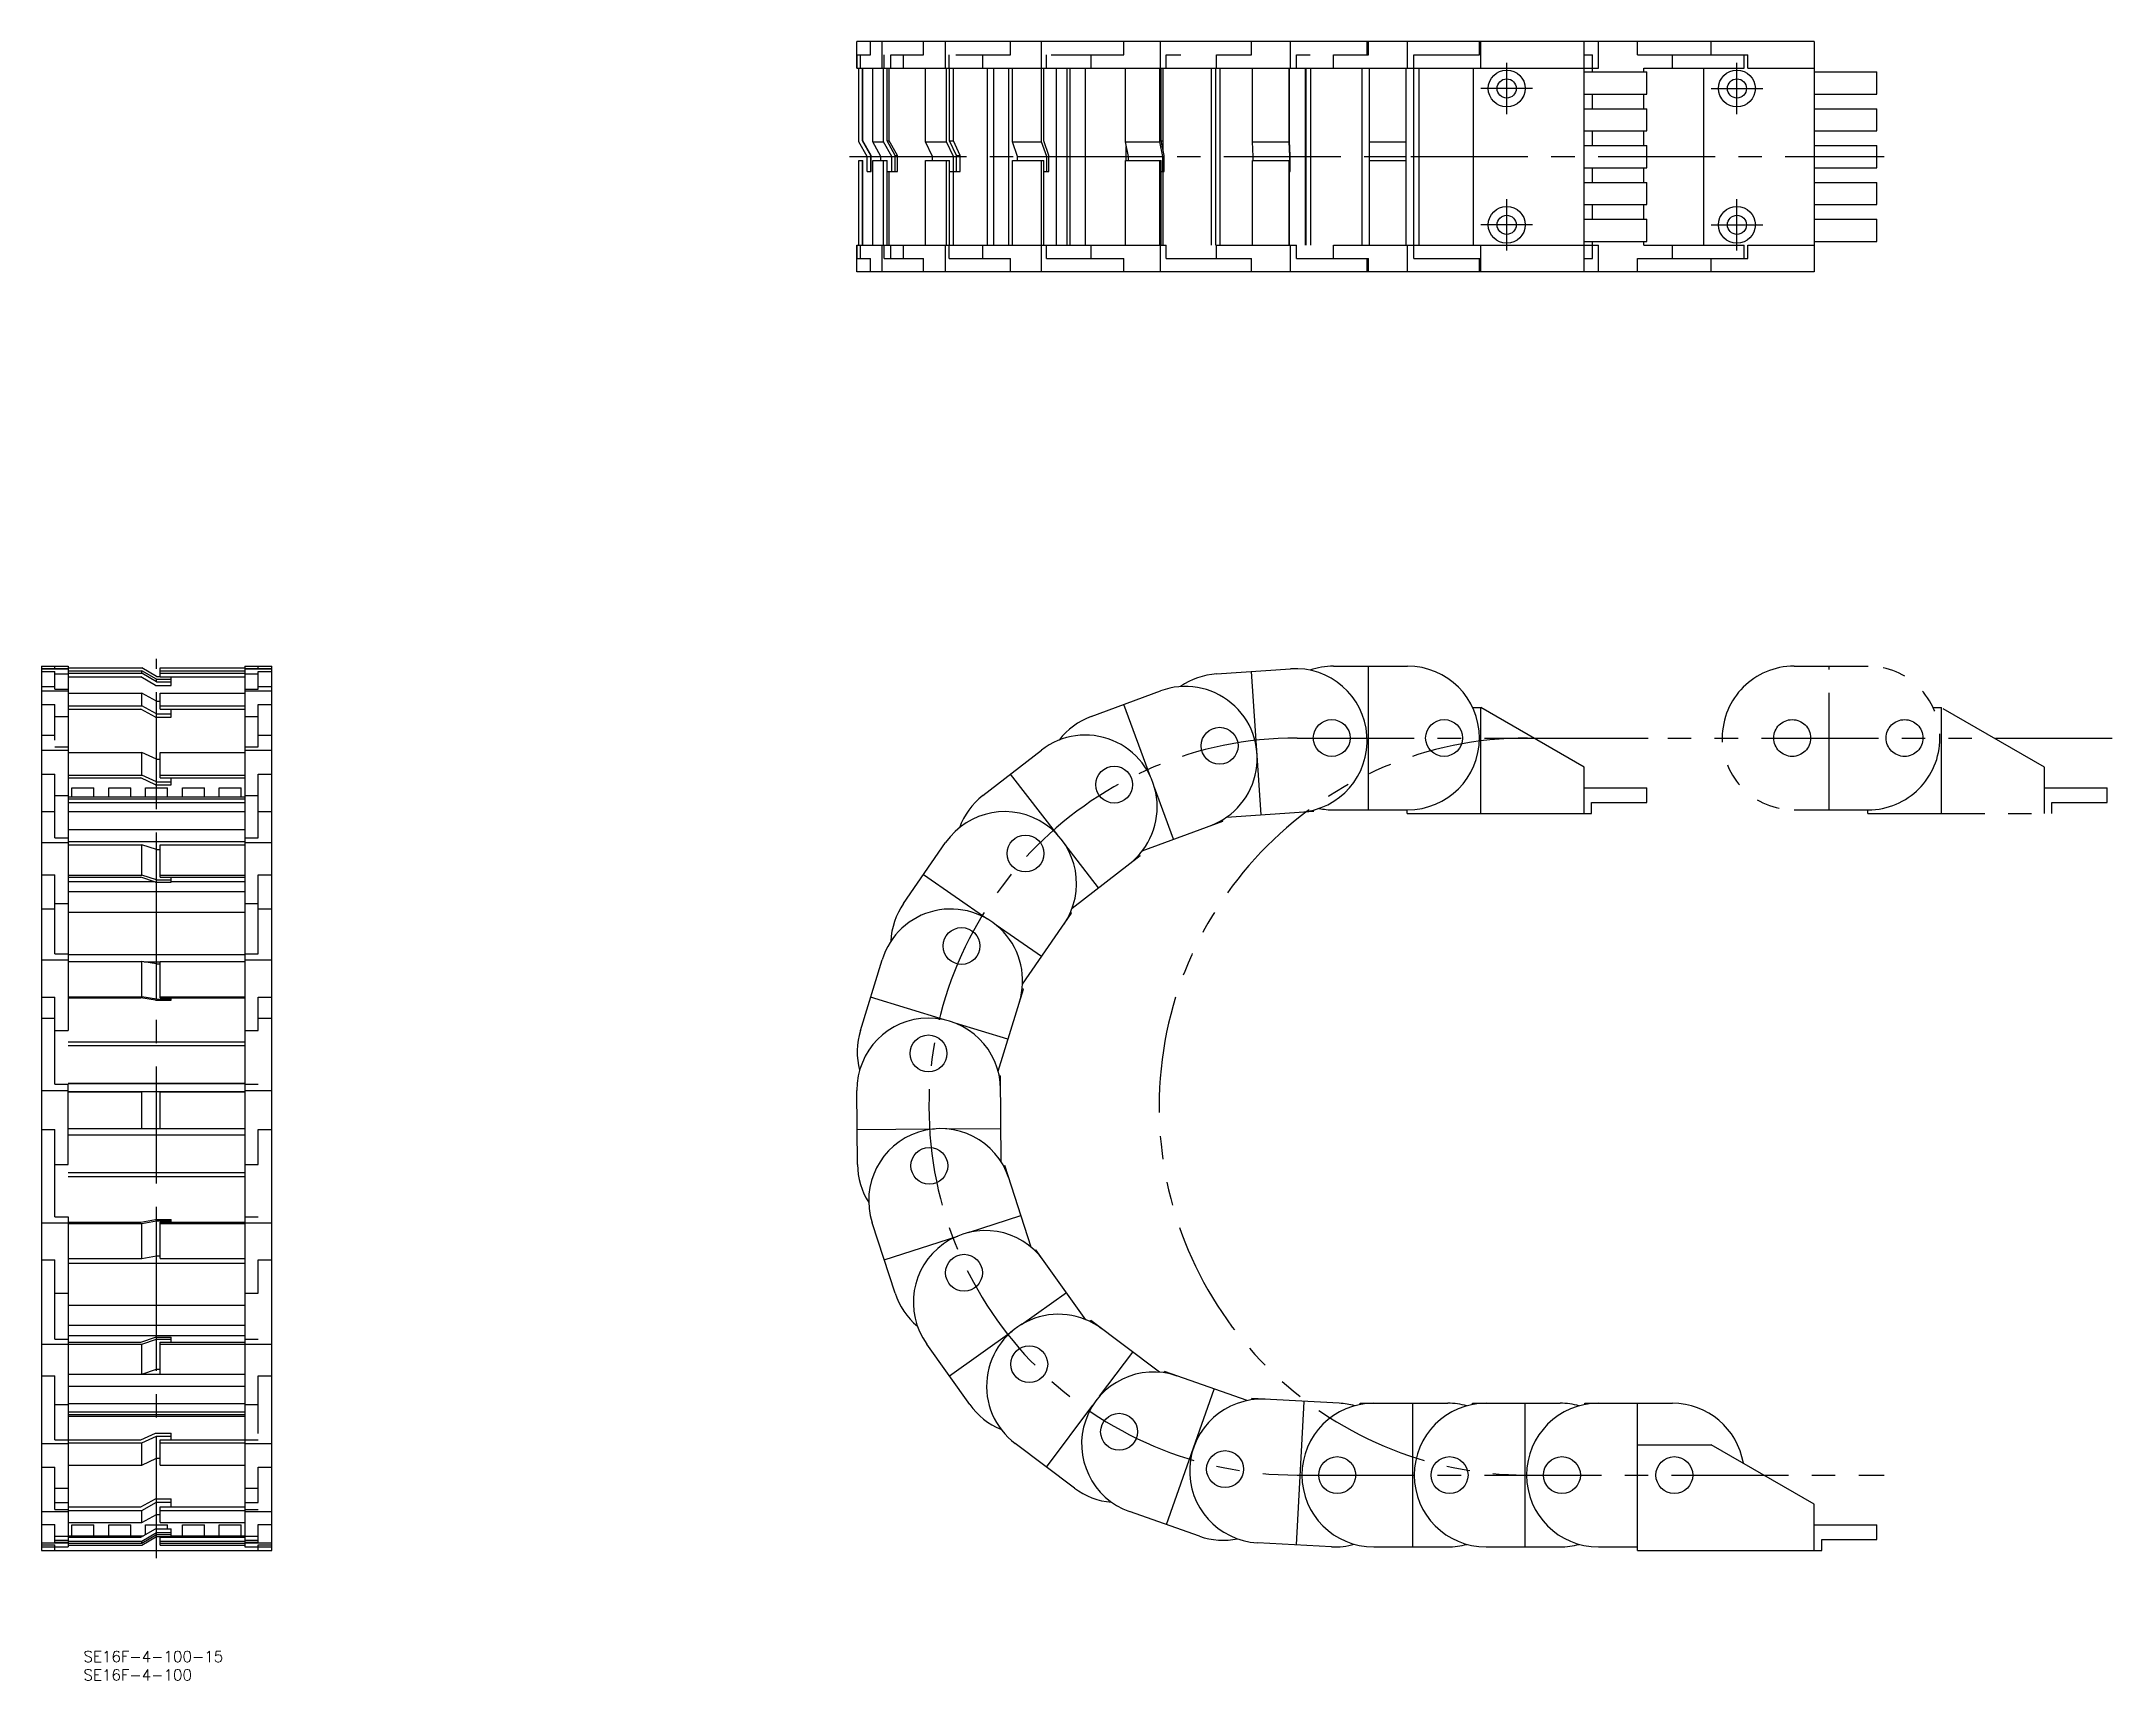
# Model space of a CAD drawing. Extents: x -31 to 532, y -35 to 410.
import ezdxf

# ---------------------------------------------------------------- set-up
doc = ezdxf.new("R2010")
doc.units = 0
doc.linetypes.add('CENTER', pattern=[50.8, 31.75, -6.35, 6.35, -6.35])
doc.linetypes.add('PHANTOM', pattern=[63.5, 31.75, -6.35, 6.35, -6.35, 6.35, -6.35])
doc.layers.get('0').update_dxf_attribs({"linetype": 'CONTINUOUS'})
doc.layers.add('CENTER', color=1, linetype='CENTER')
doc.styles.get("Standard").update_dxf_attribs({"font": 'txt.shx', "height": 3, "bigfont": 'bigfont.shx'})

msp = doc.modelspace()

# ---------------------------------------------------------------- linework, layer by layer
at = {"color": 7, "linetype": 'CONTINUOUS'}
for p, q in [((190.11, 402.25), (190.11, 409.5)), ((450, 409.5), (190.11, 409.5)), ((190.17, 402.25), (190.17, 405.88)), ((190.17, 405.88), (193.84, 405.88)), ((190.18, 402.25), (190.18, 405.88)), ((191.05, 402.25), (191.05, 405.88)), ((193.84, 405.88), (193.84, 409.5)), ((196.96, 402.25), (196.96, 409.5)), ((197.52, 402.25), (197.52, 405.88)), ((199.3, 402.25), (199.3, 405.88)), ((199.3, 405.88), (208.16, 405.88)), ((202.76, 402.25), (202.76, 405.88)), ((208.16, 405.88), (208.16, 409.5)), ((214.19, 402.25), (214.19, 409.5)), ((215.18, 402.25), (215.18, 405.88)), ((216.94, 405.88), (231.81, 405.88)), ((224.3, 402.25), (224.3, 405.88)), ((231.81, 405.88), (231.81, 409.5)), ((240.18, 402.25), (240.18, 409.5)), ((241.53, 402.25), (241.53, 405.88)), ((242.84, 405.88), (262.59, 405.88)), ((253.68, 402.25), (253.68, 405.88)), ((262.59, 405.88), (262.59, 409.5)), ((272.53, 402.25), (272.53, 409.5)), ((274.1, 402.25), (274.1, 405.88)), ((274.1, 405.88), (278, 405.88)), ((287.74, 402.25), (287.74, 405.88)), ((287.74, 405.88), (297.21, 405.88)), ((297.21, 405.88), (297.21, 409.5)), ((307.79, 402.25), (307.79, 409.5)), ((309.44, 402.25), (309.44, 405.88)), ((309.44, 405.88), (313.19, 405.88)), ((319.5, 402.25), (319.5, 405.88)), ((319.5, 405.88), (329, 405.88)), ((328.62, 405.88), (328.62, 409.5)), ((329, 405.88), (329, 409.5)), ((339.6, 402.25), (339.6, 409.5)), ((341.25, 402.25), (341.25, 405.88)), ((341.25, 405.88), (359.1, 405.88)), ((359.1, 405.88), (359.1, 409.5)), ((359.5, 402.25), (359.5, 409.5)), ((387.5, 347), (387.5, 409.5)), ((387.5, 405.88), (389.75, 405.88)), ((389.75, 401.25), (389.75, 405.88)), ((391.4, 402.25), (391.4, 409.5)), ((402, 405.88), (402, 409.5)), ((402, 405.88), (432, 405.88)), ((411.5, 402.25), (411.5, 405.88)), ((422, 405.88), (422, 409.5)), ((431, 402.25), (431, 405.88)), ((432, 402.25), (432, 405.88)), ((450, 409.5), (450, 347)), ((190.11, 402.25), (391.4, 402.25)), ((190.61, 382.25), (190.61, 402.25)), ((191.61, 382.52), (191.61, 402.25)), ((191.69, 382.52), (191.69, 402.25)), ((194.4, 382.25), (194.4, 402.25)), ((197.34, 382.25), (197.34, 402.25)), ((198.29, 382.52), (198.29, 402.25)), ((198.89, 382.52), (198.89, 402.25)), ((208.71, 382.25), (208.71, 402.25)), ((214.4, 382.25), (214.4, 402.25)), ((215.22, 382.52), (215.22, 402.25)), ((216.29, 382.52), (216.29, 402.25)), ((225.6, 354.25), (225.6, 402.25)), ((227.26, 354.25), (227.26, 402.25)), ((231.38, 354.25), (231.38, 402.25)), ((232.31, 382.25), (232.31, 402.25)), ((240.21, 382.25), (240.21, 402.25)), ((240.83, 382.52), (240.83, 402.25)), ((244.33, 354.25), (244.33, 402.25)), ((247.21, 354.25), (247.21, 402.25)), ((247.98, 354.25), (247.98, 402.25)), ((252.18, 354.25), (252.18, 402.25)), ((263, 382.25), (263, 402.25)), ((272.38, 382.25), (272.38, 402.25)), ((272.72, 382.52), (272.72, 402.25)), ((273.24, 379.96), (273.24, 402.25)), ((286.37, 354.25), (286.37, 402.25)), ((287.58, 354.25), (287.58, 402.25)), ((288.74, 354.25), (288.74, 402.25)), ((297.5, 382.25), (297.5, 402.25)), ((307.47, 382.25), (307.47, 402.25)), ((307.54, 382.52), (307.54, 402.25)), ((311.86, 354.25), (311.86, 402.25)), ((312.1, 354.25), (312.1, 402.25)), ((313.3, 354.25), (313.3, 402.25)), ((327.25, 354.25), (327.25, 402.25)), ((329.25, 354.25), (329.25, 402.25)), ((339.25, 354.25), (339.25, 402.25)), ((341.25, 354.25), (341.25, 402.25)), ((342.75, 354.25), (342.75, 402.25)), ((357.5, 354.25), (357.5, 402.25)), ((387.5, 401.25), (404.5, 401.25)), ((403.75, 401.25), (403.75, 402.25)), ((403.75, 402.25), (431, 402.25)), ((404.5, 395.25), (404.5, 401.25)), ((420, 354.25), (420, 402.25)), ((432, 402.25), (450, 402.25)), ((450, 401.25), (467, 401.25)), ((467, 395.25), (467, 401.25)), ((387.5, 395.25), (404.5, 395.25)), ((389.75, 391.25), (389.75, 395.25)), ((403.75, 391.25), (403.75, 395.25)), ((450, 395.25), (467, 395.25)), ((387.5, 391.25), (404.5, 391.25)), ((404.5, 385.25), (404.5, 391.25)), ((450, 391.25), (467, 391.25)), ((467, 385.25), (467, 391.25)), ((387.5, 385.25), (404.5, 385.25)), ((389.75, 381.25), (389.75, 385.25)), ((403.75, 381.25), (403.75, 385.25)), ((450, 385.25), (467, 385.25)), ((192.92, 378.25), (190.61, 382.25)), ((190.61, 354.25), (190.61, 377.25)), ((190.61, 377.25), (191.69, 377.25)), ((191.61, 382.52), (191.69, 382.52)), ((193.92, 378.52), (191.61, 382.52)), ((191.61, 354.25), (191.61, 377.25)), ((194, 378.52), (191.69, 382.52)), ((191.69, 354.25), (191.69, 377.25)), ((192.92, 374.25), (192.92, 378.25)), ((193.92, 374.25), (193.92, 378.52)), ((193.92, 378.52), (194, 378.52)), ((194, 374.25), (194, 378.52)), ((194.4, 382.25), (197.34, 382.25)), ((196.6, 378.25), (194.4, 382.25)), ((194.4, 354.25), (194.4, 377.25)), ((194.4, 377.25), (198.29, 377.25)), ((196.6, 377.25), (196.6, 378.25)), ((196.6, 378.25), (199.55, 378.25)), ((199.55, 378.25), (197.34, 382.25)), ((197.34, 354.25), (197.34, 377.25)), ((198.29, 382.52), (198.89, 382.52)), ((200.5, 378.52), (198.29, 382.52)), ((198.29, 354.25), (198.29, 377.25)), ((201.09, 378.52), (198.89, 382.52)), ((199.55, 374.25), (199.55, 378.25)), ((200.5, 374.25), (200.5, 378.52)), ((200.5, 378.52), (201.09, 378.52)), ((201.09, 374.25), (201.09, 378.52)), ((208.71, 382.25), (214.4, 382.25)), ((210.61, 378.25), (208.71, 382.25)), ((208.71, 354.25), (208.71, 377.25)), ((208.71, 377.25), (215.22, 377.25)), ((210.61, 377.25), (210.61, 378.25)), ((210.61, 378.25), (216.3, 378.25)), ((216.3, 378.25), (214.4, 382.25)), ((214.4, 354.25), (214.4, 377.25)), ((215.22, 382.52), (216.29, 382.52)), ((217.12, 378.52), (215.22, 382.52)), ((215.22, 354.25), (215.22, 377.25)), ((218.17, 378.52), (216.29, 382.52)), ((216.3, 374.25), (216.3, 378.25)), ((217.12, 374.25), (217.12, 378.52)), ((217.12, 378.52), (218.17, 378.52)), ((218.17, 374.25), (218.17, 378.52)), ((232.31, 382.25), (240.21, 382.25)), ((233.73, 378.25), (232.31, 382.25)), ((232.31, 354.25), (232.31, 377.25)), ((232.31, 377.25), (240.83, 377.25)), ((233.73, 377.25), (233.73, 378.25)), ((233.73, 378.25), (241.63, 378.25)), ((241.63, 378.25), (240.21, 382.25)), ((241.63, 378.25), (240.21, 382.25)), ((240.21, 354.25), (240.21, 377.25)), ((242.24, 378.52), (240.83, 382.52)), ((242.24, 378.52), (240.83, 382.52)), ((240.83, 354.25), (240.83, 377.25)), ((241.63, 374.25), (241.63, 378.25)), ((242.24, 374.25), (242.24, 378.52)), ((263, 382.25), (272.38, 382.25)), ((263.8, 378.25), (263, 382.25)), ((263, 354.25), (263, 377.25)), ((263, 377.25), (272.72, 377.25)), ((263.24, 377.25), (263.24, 381.01)), ((263.8, 377.25), (263.8, 378.25)), ((263.8, 378.25), (273.18, 378.25)), ((273.18, 378.25), (272.38, 382.25)), ((272.38, 354.25), (272.38, 377.25)), ((272.72, 382.52), (273.24, 382.52)), ((273.52, 378.52), (272.72, 382.52)), ((272.72, 354.25), (272.72, 377.25)), ((273.18, 374.25), (273.18, 378.25)), ((273.52, 374.25), (273.52, 378.52)), ((297.5, 382.25), (307.47, 382.25)), ((297.66, 378.25), (297.5, 382.25)), ((297.5, 354.25), (297.5, 377.25)), ((297.5, 377.25), (307.54, 377.25)), ((297.66, 377.25), (297.66, 378.25)), ((297.66, 378.25), (307.63, 378.25)), ((307.63, 378.25), (307.47, 382.25)), ((307.47, 354.25), (307.47, 377.25)), ((307.7, 378.52), (307.54, 382.52)), ((307.54, 354.25), (307.54, 377.25)), ((307.63, 374.25), (307.63, 378.25)), ((307.7, 374.25), (307.7, 378.52)), ((329.25, 382.25), (339.25, 382.25)), ((329.25, 378.25), (339.25, 378.25)), ((329.25, 377.25), (339.25, 377.25)), ((387.5, 381.25), (404.5, 381.25)), ((404.5, 375.25), (404.5, 381.25)), ((450, 381.25), (467, 381.25)), ((467, 375.25), (467, 381.25)), ((192.92, 374.25), (194, 374.25)), ((198.29, 374.25), (201.09, 374.25)), ((198.89, 354.25), (198.89, 374.25)), ((215.22, 374.25), (218.17, 374.25)), ((216.29, 354.25), (216.29, 374.25)), ((240.83, 374.25), (242.24, 374.25)), ((272.72, 374.25), (273.52, 374.25)), ((273.24, 354.25), (273.24, 374.25)), ((307.54, 374.25), (307.7, 374.25)), ((387.5, 375.25), (404.5, 375.25)), ((389.75, 371.25), (389.75, 375.25)), ((403.75, 371.25), (403.75, 375.25)), ((450, 375.25), (467, 375.25)), ((387.5, 371.25), (404.5, 371.25)), ((404.5, 365.25), (404.5, 371.25)), ((450, 371.25), (467, 371.25)), ((467, 365.25), (467, 371.25)), ((387.5, 365.25), (404.5, 365.25)), ((387.5, 361.25), (404.5, 361.25)), ((389.75, 361.25), (389.75, 365.25)), ((403.75, 361.25), (403.75, 365.25)), ((404.5, 355.25), (404.5, 361.25)), ((450, 365.25), (467, 365.25)), ((450, 361.25), (467, 361.25)), ((467, 355.25), (467, 361.25)), ((387.5, 355.25), (404.5, 355.25)), ((389.75, 350.63), (389.75, 355.25)), ((403.75, 354.25), (403.75, 355.25)), ((450, 355.25), (467, 355.25)), ((190.11, 347), (190.11, 354.25)), ((190.11, 354.25), (274.1, 354.25)), ((190.17, 350.63), (190.17, 354.25)), ((190.17, 350.63), (193.84, 350.63)), ((190.18, 350.63), (190.18, 354.25)), ((191.05, 350.63), (191.05, 354.25)), ((193.84, 347), (193.84, 350.63)), ((196.96, 347), (196.96, 354.25)), ((197.52, 350.63), (197.52, 354.25)), ((197.52, 350.63), (208.16, 350.63)), ((199.3, 350.63), (199.3, 354.25)), ((202.76, 350.63), (202.76, 354.25)), ((208.16, 347), (208.16, 350.63)), ((214.19, 347), (214.19, 354.25)), ((215.18, 350.63), (215.18, 354.25)), ((215.18, 350.63), (231.81, 350.63)), ((224.3, 350.63), (224.3, 354.25)), ((231.81, 347), (231.81, 350.63)), ((240.18, 347), (240.18, 354.25)), ((241.53, 350.63), (241.53, 354.25)), ((241.53, 350.63), (262.59, 350.63)), ((253.68, 350.63), (253.68, 354.25)), ((262.59, 347), (262.59, 350.63)), ((272.53, 347), (272.53, 354.25)), ((274.1, 350.63), (274.1, 354.25)), ((274.1, 350.63), (297.21, 350.63)), ((287.74, 350.63), (287.74, 354.25)), ((287.74, 354.25), (309.44, 354.25)), ((297.21, 347), (297.21, 350.63)), ((307.79, 347), (307.79, 354.25)), ((309.44, 350.63), (309.44, 354.25)), ((309.44, 350.63), (329, 350.63)), ((319.5, 350.63), (319.5, 354.25)), ((319.5, 354.25), (391.4, 354.25)), ((328.62, 347), (328.62, 350.63)), ((329, 347), (329, 350.63)), ((339.6, 347), (339.6, 354.25)), ((341.25, 350.63), (341.25, 354.25)), ((341.25, 350.63), (359.5, 350.63)), ((359.1, 347), (359.1, 350.63)), ((359.5, 347), (359.5, 354.25)), ((387.5, 350.63), (389.75, 350.63)), ((391.4, 347), (391.4, 354.25)), ((402, 347), (402, 350.63)), ((402, 350.63), (432, 350.63)), ((403.75, 354.25), (411.5, 354.25)), ((403.75, 354.25), (431, 354.25)), ((411.5, 350.63), (411.5, 354.25)), ((422, 347), (422, 350.63)), ((431, 350.63), (431, 354.25)), ((432, 350.63), (432, 354.25)), ((432, 354.25), (450, 354.25)), ((450, 347), (190.11, 347)), ((-31.25, 240), (-24, 240)), ((-31.25, 240), (-31.25, 0)), ((-31.25, 239.32), (-24, 239.32)), ((-31.25, 239.28), (-24, 239.28)), ((-31.25, 238.55), (-27.62, 238.55)), ((-27.62, 239.32), (-27.62, 240)), ((-27.62, 233.79), (-27.62, 238.55)), ((-27.62, 237.9), (-24, 237.9)), ((-24, 240), (-24, 141.14)), ((-24, 239.5), (-4, 239.5)), ((-24, 238.75), (-4, 238.75)), ((-24, 238.07), (-4, 238.07)), ((-24, 237.07), (-4.27, 237.07)), ((-0.27, 234.77), (-4.27, 237.07)), ((0, 237.19), (-4, 239.5)), ((-4, 238.07), (-4, 238.75)), ((0, 236.45), (-4, 238.75)), ((0, 235.77), (-4, 238.07)), ((0, 237.19), (1, 237.19)), ((0, 235.77), (0, 236.45)), ((0, 236.45), (4, 236.45)), ((1, 237.07), (1, 239.5)), ((1, 239.5), (24, 239.5)), ((1, 238.75), (24, 238.75)), ((1, 238.5), (1, 238.5)), ((1, 238.07), (24, 238.07)), ((1, 237.07), (24, 237.07)), ((4, 234.77), (4, 237.07)), ((24, 240), (27.62, 240)), ((24, 240), (24, 1)), ((24, 239.32), (31.25, 239.32)), ((24, 239.28), (31.25, 239.28)), ((24, 237.9), (27.62, 237.9)), ((27.62, 239.32), (27.62, 240)), ((27.62, 240), (31.25, 240)), ((27.62, 233.79), (27.62, 238.55)), ((27.62, 238.55), (31.25, 238.55)), ((31.25, 0), (31.25, 240)), ((287.74, 237.9), (307.79, 239.28)), ((299.88, 199.64), (297.21, 238.55)), ((319.5, 240), (339.6, 240)), ((329, 201), (329, 240)), ((-31.25, 234.49), (-27.62, 234.49)), ((-31.25, 233.28), (-24, 233.28)), ((-27.62, 233.79), (-24, 233.79)), ((-24, 232.69), (-4, 232.69)), ((-4, 229.23), (-4, 232.69)), ((0, 230.52), (-4, 232.69)), ((-0.27, 234.77), (4, 234.77)), ((0, 235.77), (4, 235.77)), ((1, 229.23), (1, 232.69)), ((1, 229.23), (1, 232.69)), ((1, 232.69), (24, 232.69)), ((24, 233.79), (27.62, 233.79)), ((24, 233.28), (31.25, 233.28)), ((27.62, 234.49), (31.25, 234.49)), ((253.68, 226.32), (272.53, 233.28)), ((-31.25, 229.61), (-27.62, 229.61)), ((-27.62, 219.95), (-27.62, 229.61)), ((-27.62, 226.32), (-24, 226.32)), ((-24, 229.23), (-4, 229.23)), ((-24, 228.29), (-4.27, 228.29)), ((-0.27, 226.12), (-4.27, 228.29)), ((0, 227.06), (-4, 229.23)), ((-0.27, 226.12), (4, 226.12)), ((0, 227.06), (0, 230.52)), ((0, 230.52), (1, 230.52)), ((0, 227.06), (4, 227.06)), ((1, 228.29), (1, 229.23)), ((1, 228.29), (1, 229.23)), ((1, 229.23), (24, 229.23)), ((1, 228.29), (24, 228.29)), ((4, 226.12), (4, 228.29)), ((24, 226.32), (27.62, 226.32)), ((27.62, 218.15), (27.62, 229.61)), ((27.62, 229.61), (31.25, 229.61)), ((269.84, 209.96), (262.59, 229.61)), ((357.27, 228.75), (359.5, 228.75)), ((387.5, 212.58), (359.5, 228.75)), ((359.5, 200), (359.5, 228.75)), ((-31.25, 221.29), (-27.62, 221.29)), ((27.62, 221.29), (31.25, 221.29)), ((-31.25, 217.2), (-24, 217.2)), ((-27.62, 218.15), (-24, 218.15)), ((-24, 216.59), (-4, 216.59)), ((-4, 210.46), (-4, 216.59)), ((0, 214.76), (-4, 216.59)), ((0, 208.63), (0, 214.76)), ((0, 214.76), (1, 214.76)), ((1, 209.67), (1, 216.59)), ((1, 216.59), (24, 216.59)), ((1, 216.59), (24, 216.59)), ((24, 218.15), (27.62, 218.15)), ((24, 217.2), (31.25, 217.2)), ((224.3, 204.88), (240.18, 217.2)), ((-31.25, 210.7), (-27.62, 210.7)), ((-27.62, 193.42), (-27.62, 210.7)), ((-24, 210.46), (-4, 210.46)), ((-24, 209.67), (-4.27, 209.67)), ((-0.27, 207.84), (-4.27, 209.67)), ((0, 208.63), (-4, 210.46)), ((0, 208.63), (4, 208.63)), ((1, 210.46), (24, 210.46)), ((1, 210.46), (24, 210.46)), ((1, 209.67), (24, 209.67)), ((1, 209.67), (24, 209.67)), ((4, 207.84), (4, 209.67)), ((27.62, 193.42), (27.62, 210.7)), ((27.62, 210.7), (31.25, 210.7)), ((244.65, 194.15), (231.81, 210.7)), ((244.65, 194.15), (231.81, 210.7)), ((387.5, 200), (387.5, 212.58)), ((-27.62, 204.88), (-24, 204.88)), ((-27.62, 204.88), (-24, 204.88)), ((-24, 204.5), (24, 204.5)), ((-24, 203.97), (24, 203.97)), ((-24, 203.02), (24, 203.02)), ((-23, 204.5), (-23, 207)), ((-23, 207), (-17, 207)), ((-17, 204.5), (-17, 207)), ((-13, 204.5), (-13, 207)), ((-13, 207), (-7, 207)), ((-7, 204.5), (-7, 207)), ((-3, 204.5), (-3, 207)), ((-3, 207), (3, 207)), ((-0.27, 207.84), (4, 207.84)), ((3, 204.5), (3, 207)), ((7, 204.5), (7, 207)), ((7, 207), (13, 207)), ((13, 204.5), (13, 207)), ((17, 204.5), (17, 207)), ((17, 207), (23, 207)), ((23, 204.5), (23, 207)), ((24, 204.88), (27.62, 204.88)), ((276.09, 193.02), (270.9, 207.08)), ((387.5, 207), (404.5, 207)), ((389.5, 200), (389.5, 203)), ((389.5, 203), (404.5, 203)), ((404.5, 203), (404.5, 207)), ((-31.25, 200.52), (-27.62, 200.52)), ((-24, 200.55), (24, 200.55)), ((27.62, 200.52), (31.25, 200.52)), ((31.25, 192.11), (31.25, 200.52)), ((31.25, 192.11), (31.25, 200.52)), ((267.58, 189.88), (289.46, 197.96)), ((289.46, 197.96), (289.34, 198.28)), ((290.44, 199), (314.1, 200.62)), ((314.1, 200.62), (314.07, 200.96)), ((319.5, 201), (339.6, 201)), ((339.5, 200), (339.5, 201)), ((339.5, 200), (389.5, 200)), ((-31.25, 192.11), (-24, 192.11)), ((-27.62, 193.42), (-24, 193.42)), ((-24, 195.7), (24, 195.7)), ((-24, 192.42), (24, 192.42)), ((-24, 191.54), (-4, 191.54)), ((-4, 183.31), (-4, 191.54)), ((0, 190.22), (-4, 191.54)), ((1, 182.74), (1, 191.54)), ((1, 191.54), (24, 191.54)), ((24, 193.42), (27.62, 193.42)), ((24, 192.11), (31.25, 192.11)), ((202.76, 175.57), (214.19, 192.11)), ((255.71, 179.88), (246.53, 191.72)), ((255.71, 179.88), (246.53, 191.72)), ((0, 182), (0, 190.22)), ((0, 190.22), (1, 190.22)), ((248.54, 174.32), (266.97, 188.62)), ((266.97, 188.62), (266.76, 188.89)), ((-31.25, 183.39), (-27.62, 183.39)), ((-27.62, 161.91), (-27.62, 183.39)), ((-24, 183.31), (-4, 183.31)), ((-24, 182.74), (-4.27, 182.74)), ((-24, 181.58), (-0.72, 181.58)), ((-0.27, 181.43), (-4.27, 182.74)), ((0, 182), (-4, 183.31)), ((-0.27, 181.43), (4, 181.43)), ((0, 182), (4, 182)), ((1, 183.31), (24, 183.31)), ((1, 182.74), (24, 182.74)), ((4, 181.43), (4, 182.74)), ((4, 181.58), (24, 181.58)), ((27.62, 161.91), (27.62, 183.39)), ((27.62, 183.39), (31.25, 183.39)), ((225.39, 171.47), (208.16, 183.39)), ((-27.62, 175.57), (-24, 175.57)), ((-24, 178.81), (24, 178.81)), ((24, 175.57), (27.62, 175.57)), ((-31.25, 174.11), (-27.62, 174.11)), ((-24, 173.28), (24, 173.28)), ((27.62, 174.11), (31.25, 174.11)), ((240.24, 161.21), (227.92, 169.73)), ((235.08, 153.75), (248.34, 172.93)), ((248.34, 172.93), (248.06, 173.13)), ((-31.25, 160.35), (-24, 160.35)), ((-27.62, 161.91), (-24, 161.91)), ((-24, 161.76), (24, 161.76)), ((-24, 159.87), (-4, 159.87)), ((-4, 150.31), (-4, 159.87)), ((0, 159.19), (-4, 159.87)), ((-3.42, 159.77), (1, 159.77)), ((0, 149.63), (0, 159.19)), ((0, 159.19), (1, 159.19)), ((1, 150.02), (1, 159.87)), ((1, 159.87), (24, 159.87)), ((24, 161.91), (27.62, 161.91)), ((24, 160.35), (31.25, 160.35)), ((191.05, 141.14), (196.96, 160.35)), ((228.45, 130.07), (235.31, 152.36)), ((235.31, 152.36), (234.98, 152.46)), ((-31.25, 150.22), (-27.62, 150.22)), ((-27.62, 126.53), (-27.62, 150.22)), ((-24, 150.31), (-4, 150.31)), ((-24, 150.02), (-4.27, 150.02)), ((-0.27, 149.34), (-4.27, 150.02)), ((0, 149.63), (-4, 150.31)), ((-0.27, 149.34), (4, 149.34)), ((0, 149.63), (4, 149.63)), ((1, 150.31), (24, 150.31)), ((1, 150.02), (24, 150.02)), ((4, 149.34), (4, 150.02)), ((27.62, 141.14), (27.62, 150.22)), ((27.62, 150.22), (31.25, 150.22)), ((213.87, 144.05), (193.84, 150.22)), ((-31.25, 144.52), (-27.62, 144.52)), ((-27.62, 141.14), (-24, 141.14)), ((24, 141.14), (27.62, 141.14)), ((27.62, 144.52), (31.25, 144.52)), ((231.12, 138.74), (216.8, 143.15)), ((-24, 138.1), (24, 138.1)), ((-24, 137.07), (24, 137.07)), ((-31.25, 124.88), (-24, 124.88)), ((-27.62, 126.53), (-24, 126.53)), ((-24, 126.82), (24, 126.82)), ((-24, 126.79), (24, 126.79)), ((-24, 104.78), (-24, 126.53)), ((-24, 124.54), (-4.27, 124.54)), ((-24, 124.53), (-4, 124.53)), ((-4.27, 124.54), (-0.27, 124.56)), ((-4, 124.53), (0, 124.55)), ((-4, 114.53), (-4, 124.53)), ((-0.27, 124.56), (4, 124.56)), ((0, 114.55), (0, 124.55)), ((0, 124.55), (4, 124.55)), ((1, 124.53), (1, 124.54)), ((1, 124.53), (1, 124.54)), ((1, 124.54), (24, 124.54)), ((1, 114.53), (1, 124.53)), ((1, 124.53), (24, 124.53)), ((4, 124.54), (4, 124.56)), ((24, 126.53), (27.62, 126.53)), ((24, 124.88), (31.25, 124.88)), ((190.26, 104.78), (190.11, 124.88)), ((228.74, 128.82), (229.08, 128.82)), ((229.26, 105.5), (229.08, 128.82)), ((-31.25, 114.28), (-27.62, 114.28)), ((-27.62, 90.58), (-27.62, 114.28)), ((-24, 114.53), (24, 114.53)), ((-24, 112.79), (24, 112.79)), ((-4, 114.53), (0, 114.55)), ((-4, 114.53), (0, 114.55)), ((0, 114.55), (1, 114.55)), ((0, 114.55), (1, 114.55)), ((27.62, 104.78), (27.62, 114.28)), ((27.62, 114.28), (31.25, 114.28)), ((190.19, 114.28), (211.14, 114.44)), ((214.21, 114.46), (229.19, 114.57)), ((-27.62, 104.78), (-24, 104.78)), ((-24, 102.59), (24, 102.59)), ((-24, 101.51), (24, 101.51)), ((24, 104.78), (27.62, 104.78)), ((229.92, 104.39), (230.24, 104.5)), ((237.44, 82.31), (230.24, 104.5)), ((-27.62, 90.58), (-24, 90.58)), ((-24, 90.58), (-24, 1)), ((24, 90.58), (27.62, 90.58)), ((220.39, 86.32), (234.64, 90.94)), ((-31.25, 88.99), (-24, 88.99)), ((-24, 89.12), (-4.27, 89.12)), ((-24, 88.81), (-4, 88.81)), ((-4.27, 89.12), (-0.27, 89.83)), ((-4, 88.81), (0, 89.52)), ((-4, 79.3), (-4, 88.81)), ((-0.27, 89.83), (4, 89.83)), ((0, 80.01), (0, 89.52)), ((0, 89.52), (4, 89.52)), ((1, 88.81), (1, 89.12)), ((1, 88.81), (1, 89.12)), ((1, 89.12), (24, 89.12)), ((1, 79.3), (1, 88.81)), ((1, 88.81), (24, 88.81)), ((4, 89.12), (4, 89.83)), ((24, 88.99), (31.25, 88.99)), ((200.48, 69.87), (194.27, 88.99)), ((197.54, 78.91), (217.47, 85.37)), ((-31.25, 78.91), (-27.62, 78.91)), ((-27.62, 57.41), (-27.62, 78.91)), ((-24, 79.3), (-4, 79.3)), ((-4, 79.3), (0, 80.01)), ((0, 80.01), (1, 80.01)), ((1, 79.3), (24, 79.3)), ((27.62, 69.87), (27.62, 78.91)), ((27.62, 78.91), (31.25, 78.91)), ((238.4, 81.45), (238.68, 81.65)), ((252.23, 62.67), (238.68, 81.65)), ((-24, 77.99), (24, 77.99)), ((-27.62, 69.87), (-24, 69.87)), ((24, 69.87), (27.62, 69.87)), ((234.77, 61.35), (246.96, 70.06)), ((-24, 66.6), (24, 66.6)), ((253.4, 62.14), (253.61, 62.42)), ((272.25, 48.4), (253.61, 62.42)), ((-27.62, 57.41), (-24, 57.41)), ((-24, 61.22), (24, 61.22)), ((-24, 58.42), (24, 58.42)), ((-24, 56.61), (-4.27, 56.61)), ((-4.27, 56.61), (-0.27, 57.95)), ((-4, 56.03), (0, 57.37)), ((-0.27, 57.95), (4, 57.95)), ((0, 49.23), (0, 57.37)), ((0, 49.23), (0, 57.37)), ((0, 57.37), (4, 57.37)), ((1, 47.89), (1, 56.61)), ((1, 56.61), (24, 56.61)), ((4, 56.61), (4, 57.95)), ((24, 57.41), (27.62, 57.41)), ((215.22, 47.4), (232.27, 59.57)), ((-31.25, 56.03), (-24, 56.03)), ((-24, 56.03), (-4, 56.03)), ((-4, 47.89), (-4, 56.03)), ((-4, 47.89), (-4, 56.03)), ((1, 56.03), (24, 56.03)), ((24, 56.03), (31.25, 56.03)), ((220.73, 39.67), (209.06, 56.03)), ((256, 41.88), (265, 53.85)), ((-31.25, 47.4), (-27.62, 47.4)), ((-27.62, 30.1), (-27.62, 47.4)), ((-24, 47.89), (-4, 47.89)), ((-4, 47.89), (0, 49.23)), ((-3.94, 47.91), (1, 47.91)), ((0, 49.23), (1, 49.23)), ((1, 47.89), (24, 47.89)), ((27.62, 31.81), (27.62, 47.4)), ((27.62, 47.4), (31.25, 47.4)), ((273.53, 48.25), (273.65, 48.58)), ((296.01, 40.7), (273.65, 48.58)), ((-27.62, 39.67), (-24, 39.67)), ((-24, 44.61), (24, 44.61)), ((-24, 39.96), (24, 39.96)), ((24, 39.67), (27.62, 39.67)), ((241.56, 22.68), (254.15, 39.43)), ((274.14, 7.06), (287.09, 43.84)), ((297.31, 40.92), (297.33, 41.27)), ((321.04, 40), (297.33, 41.27)), ((309.47, 1.56), (311.56, 40.51)), ((326.75, 40), (350.5, 40)), ((326.75, 39.66), (326.75, 40)), ((341, 1), (341, 40)), ((357.25, 40), (381, 40)), ((357.25, 39.66), (357.25, 40)), ((371.5, 1), (371.5, 40)), ((387.75, 40), (411.5, 40)), ((387.75, 39.66), (387.75, 40)), ((402, 0), (402, 40)), ((-24, 37.67), (24, 37.67)), ((-24, 36.92), (24, 36.92)), ((-24, 36.5), (24, 36.5)), ((-31.25, 29.05), (-24, 29.05)), ((-27.62, 30.1), (-24, 30.1)), ((-24, 30.04), (-4.27, 30.04)), ((-24, 29.24), (-4, 29.24)), ((-4.27, 30.04), (-0.27, 31.89)), ((-4, 29.24), (0, 31.09)), ((-4, 23.23), (-4, 29.24)), ((-0.27, 31.89), (4, 31.89)), ((0, 25.08), (0, 31.09)), ((0, 31.09), (4, 31.09)), ((1, 23.23), (1, 30.04)), ((1, 30.04), (24, 30.04)), ((1, 29.24), (24, 29.24)), ((4, 30.04), (4, 31.89)), ((24, 30.1), (27.62, 30.1)), ((24, 29.05), (31.25, 29.05)), ((249.16, 16.97), (233.09, 29.05)), ((402, 28.75), (422, 28.75)), ((450, 12.58), (422, 28.75)), ((-31.25, 22.68), (-27.62, 22.68)), ((-27.62, 11.19), (-27.62, 22.68)), ((-24, 23.23), (-4, 23.23)), ((-4, 23.23), (0, 25.08)), ((0, 25.08), (1, 25.08)), ((1, 23.23), (24, 23.23)), ((27.62, 13.06), (27.62, 22.68)), ((27.62, 22.68), (31.25, 22.68)), ((-27.62, 16.97), (-24, 16.97)), ((24, 16.97), (27.62, 16.97)), ((-27.62, 13.06), (-24, 13.06)), ((-24, 11.88), (-4.27, 11.88)), ((-4.27, 11.88), (-0.27, 14.05)), ((-4, 10.93), (0, 13.11)), ((-0.27, 14.05), (4, 14.05)), ((0, 9.79), (0, 13.11)), ((0, 13.11), (4, 13.11)), ((1, 7.61), (1, 11.88)), ((1, 11.88), (24, 11.88)), ((4, 11.88), (4, 14.05)), ((24, 13.06), (27.62, 13.06)), ((450, 0), (450, 12.58)), ((-31.25, 10.58), (-24, 10.58)), ((-31.25, 7.06), (-27.62, 7.06)), ((-27.62, 11.19), (-24, 11.19)), ((-27.62, 2.29), (-27.62, 7.06)), ((-24, 10.93), (-4, 10.93)), ((-24, 7.61), (-4, 7.61)), ((-23, 4), (-23, 7)), ((-23, 7), (-17, 7)), ((-17, 4), (-17, 7)), ((-13, 4), (-13, 7)), ((-13, 7), (-7, 7)), ((-7, 4), (-7, 7)), ((-4.27, 3.61), (-0.27, 5.91)), ((-4, 7.61), (-4, 10.93)), ((-4, 7.61), (0, 9.79)), ((-3, 4.34), (-3, 7)), ((-3, 7), (3, 7)), ((-0.27, 5.91), (4, 5.91)), ((0, 9.79), (1, 9.79)), ((1, 10.93), (24, 10.93)), ((1, 7.61), (24, 7.61)), ((3, 5.91), (3, 7)), ((4, 3.81), (4, 5.91)), ((7, 4), (7, 7)), ((7, 7), (13, 7)), ((13, 4), (13, 7)), ((17, 4), (17, 7)), ((17, 7), (23, 7)), ((23, 4), (23, 7)), ((24, 11.19), (27.62, 11.19)), ((24, 10.58), (31.25, 10.58)), ((27.62, 2.29), (27.62, 7.06)), ((27.62, 7.06), (31.25, 7.06)), ((27.62, 7.06), (31.25, 7.06)), ((283.1, 3.9), (264.14, 10.58)), ((450, 7), (467, 7)), ((467, 3), (467, 7)), ((-31.25, 2.13), (-24, 2.13)), ((-31.25, 1.56), (-27.62, 1.56)), ((-31.25, 1), (-24, 1)), ((-31.25, 0), (31.25, 0)), ((-27.62, 3.9), (-24, 3.9)), ((-27.62, 2.8), (-24, 2.8)), ((-27.62, 2.29), (-24, 2.29)), ((-27.62, 1.03), (-27.62, 1.56)), ((-27.62, 1.05), (-24, 1.05)), ((-27.62, 1.03), (-24, 1.03)), ((-27.62, 0), (-27.62, 1)), ((-24, 4), (-3.59, 4)), ((-24, 3.61), (-4.27, 3.61)), ((-24, 2.61), (-4, 2.61)), ((-24, 2.07), (-4, 2.07)), ((-24, 1.5), (-4, 1.5)), ((-4, 2.61), (0, 4.92)), ((-4, 2.07), (0, 4.38)), ((-4, 1.5), (0, 3.81)), ((-4, 2.07), (-4, 2.61)), ((0, 4.38), (0, 4.92)), ((0, 4.92), (4, 4.92)), ((0, 4.38), (4, 4.38)), ((0, 3.81), (4, 3.81)), ((1, 1.5), (1, 3.61)), ((1, 3.61), (24, 3.61)), ((1, 2.61), (24, 2.61)), ((1, 2.5), (1, 2.5)), ((1, 2.07), (24, 2.07)), ((1, 1.5), (24, 1.5)), ((4, 4), (24, 4)), ((24, 3.9), (27.62, 3.9)), ((24, 2.8), (27.62, 2.8)), ((24, 2.29), (27.62, 2.29)), ((24, 2.13), (31.25, 2.13)), ((24, 1.05), (27.62, 1.05)), ((24, 1.03), (27.62, 1.03)), ((24, 1), (31.25, 1)), ((27.62, 0), (27.62, 1.56)), ((27.62, 1.56), (31.25, 1.56)), ((318.96, 1.05), (298.88, 2.13)), ((330.4, 1), (350.5, 1)), ((360.9, 1), (381, 1)), ((391.4, 1), (402, 1)), ((402, 0), (452, 0)), ((452, 0), (452, 3)), ((452, 3), (467, 3))]:
    msp.add_line(p, q, dxfattribs=at)
at = {"color": 3, "linetype": 'PHANTOM'}
for p, q in [((444.5, 240), (464.6, 240)), ((454, 201), (454, 240)), ((482.27, 228.75), (484.5, 228.75)), ((484.5, 200), (484.5, 228.75)), ((512.5, 212.58), (484.5, 228.75)), ((372.15, 220.5), (531.5, 220.5)), ((512.5, 200), (512.5, 212.58)), ((512.5, 207), (529.5, 207)), ((514.5, 200), (514.5, 203)), ((514.5, 203), (529.5, 203)), ((529.5, 203), (529.5, 207)), ((444.5, 201), (464.6, 201)), ((464.5, 200), (464.5, 201)), ((464.5, 200), (514.5, 200))]:
    msp.add_line(p, q, dxfattribs=at)
at = {"color": 7, "linetype": 'CONTINUOUS'}
for centre, radius in [((366.5, 396.75), 5), ((429, 396.75), 5), ((366.5, 396.75), 2.6), ((429, 396.75), 2.6), ((366.5, 359.75), 5), ((366.5, 359.75), 2.6), ((429, 359.75), 5), ((429, 359.75), 2.6), ((319, 220.5), 5), ((349.5, 220.5), 5), ((288.57, 218.41), 5), ((259.96, 207.85), 5), ((235.86, 189.16), 5), ((218.51, 164.07), 5), ((209.54, 134.92), 5), ((209.77, 104.42), 5), ((219.18, 75.41), 5), ((236.9, 50.59), 5), ((261.27, 32.26), 5), ((290.04, 22.13), 5), ((320.5, 20.5), 5), ((351, 20.5), 5), ((381.5, 20.5), 5), ((412, 20.5), 5)]:
    msp.add_circle(centre, radius, dxfattribs=at)
at = {"color": 3, "linetype": 'PHANTOM'}
for centre in [(444, 220.5), (474.5, 220.5)]:
    msp.add_circle(centre, 5, dxfattribs=at)
at = {"color": 7, "linetype": 'CONTINUOUS'}
for centre, start, end in [((289.07, 218.45), 93.9221, 124.9156), ((309.12, 219.82), 273.9221, 93.9221), ((319.5, 220.5), 90, 109.198), ((339.6, 220.5), 270, 90), ((279.28, 214.99), 290.255, 110.2551), ((260.43, 208.03), 110.255, 142.3988), ((252.13, 201.79), 307.7987, 127.7987), ((236.25, 189.47), 127.7987, 159.9425), ((230.23, 181.02), 325.3424, 145.3424), ((319.5, 220.5), 258.2694, 270), ((218.8, 164.48), 145.3424, 177.4862), ((215.6, 154.61), 342.886, 162.8861), ((209.61, 125.02), 0.4297, 180.4297), ((209.68, 135.4), 162.886, 195.0298), ((212.82, 95.01), 17.9734, 197.9734), ((209.76, 104.92), 180.4297, 212.5735), ((224.93, 67.36), 35.517, 215.517), ((219.02, 75.89), 197.9734, 230.1171), ((244.81, 44.64), 53.0607, 233.0607), ((270.61, 28.97), 70.6044, 250.6044), ((236.61, 50.99), 215.517, 247.6608), ((299.93, 21.6), 86.9373, 266.9373), ((330.4, 20.5), 90, 270), ((320, 20.53), 74.3878, 86.9373), ((360.9, 20.5), 90, 270), ((350.5, 20.5), 74.534, 90), ((391.4, 20.5), 90, 270), ((381, 20.5), 74.534, 90), ((411.5, 20.5), 9.4665, 90), ((260.87, 32.56), 233.0607, 265.2045), ((289.57, 22.3), 250.6044, 281.5979), ((320, 20.53), 266.9373, 285.3178), ((350.5, 20.5), 270, 285.466), ((381, 20.5), 270, 285.466)]:
    msp.add_arc(centre, 19.5, start, end, dxfattribs=at)
at = {"color": 3, "linetype": 'PHANTOM'}
for centre, radius, start, end in [((444.5, 220.5), 19.5, 90, 270), ((464.6, 220.5), 19.5, 270, 90), ((372.15, 120.5), 100, 90, 270)]:
    msp.add_arc(centre, radius, start, end, dxfattribs=at)
at = {"layer": 'CENTER', "color": 1, "linetype": 'CENTER'}
for p, q in [((366.5, 389.75), (366.5, 403.75)), ((429, 389.75), (429, 403.75)), ((373.5, 396.75), (359.5, 396.75)), ((422, 396.75), (436, 396.75)), ((188.11, 378.25), (469, 378.25)), ((366.5, 352.75), (366.5, 366.75)), ((429, 352.75), (429, 366.75)), ((373.5, 359.75), (359.5, 359.75)), ((422, 359.75), (436, 359.75)), ((0, -2), (0, 242)), ((309.65, 220.5), (406.5, 220.5)), ((309.65, 20.5), (469, 20.5))]:
    msp.add_line(p, q, dxfattribs=at)
msp.add_arc((309.65, 120.5), 100, 90, 270, dxfattribs=at)

# ---------------------------------------------------------------- texts
at = {"color": 7, "linetype": 'CONTINUOUS'}
for s, p in [('SE16F-4-100-15', (-19.84, -30.24)), ('SE16F-4-100', (-19.84, -35.24))]:
    msp.add_text(s, height=3, dxfattribs=at).set_placement(p)

doc.saveas('drawing.dxf')
